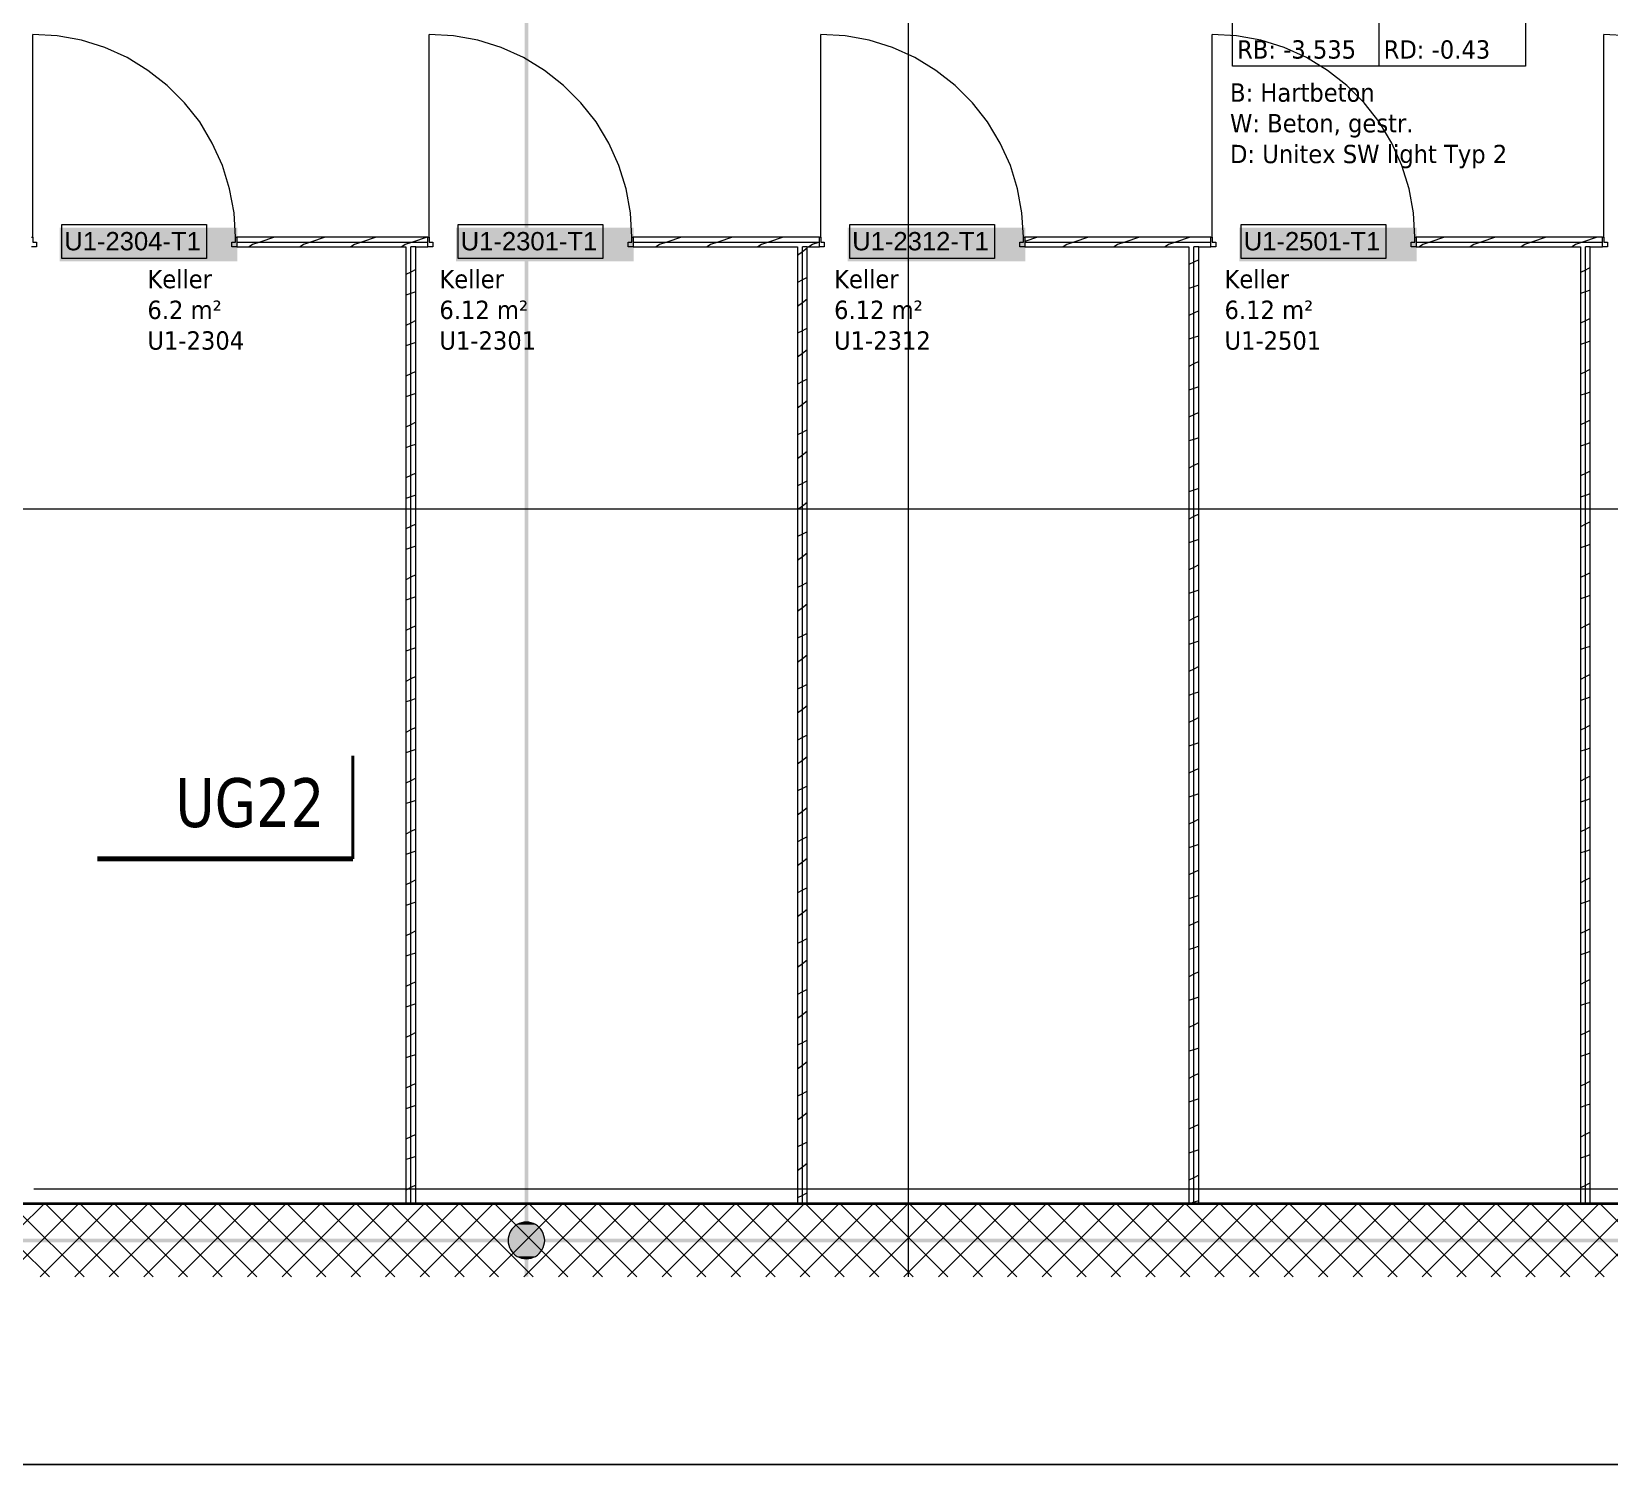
# Model space of a CAD drawing. Extents: x -1132 to 613, y -233 to 616.
# Drawn here: x -392.8 to -263.6, y -174.5 to -57.1 of the extents above; entities that cross this region are included whole.
import ezdxf
from ezdxf.lldxf.tags import DXFTag

# ---------------------------------------------------------------- set-up
doc = ezdxf.new("R2010")
doc.units = 0
doc.layers.get('0').update_dxf_attribs({"lineweight": 13})
for name, color, linetype, lineweight in [('A-AREA-____-IDEN', 7, 'Continuous', 5), ('A-DOOR-____-IDEN', 7, 'Continuous', 5), ('A-DOOR-FRAM-MCUT', 7, 'Continuous', 9), ('A-DOOR-OPNG-OTLN', 7, 'Continuous', 9), ('A-FLOR-____-OVHD', 7, 'Strichpunkt - Fein', 9), ('A-WALL-____-MCUT', 7, 'Continuous', 35), ('A-WALL-____-PATT', 7, 'Continuous', 35), ('A-WALL-FNSH-MCUT', 7, 'Continuous', 35), ('S-GRID-____-OTLN', 7, 'Continuous', 5)]:
    doc.layers.add(name, color=color, linetype=linetype, lineweight=lineweight)
doc.layers.add('EL01_WAN_Leitung_Potentialausgleich', color=1, linetype='fein_strichliert', lineweight=13, true_color=0xff0000)
doc.layers.add('G-____-____-SYMB', color=7, linetype='Strichpunkt - Weit', lineweight=5, true_color=0x008080)
doc.styles.get("Standard").update_dxf_attribs({"font": 'arial.ttf'})
tags = doc.linetypes.add('_Rasterlinie_', pattern=[0.375, 0.2, -0.05, 0.075, -0.05]).pattern_tags.tags
tags[10:11] = [DXFTag(74, 4), DXFTag(75, 0), DXFTag(340, '0'), DXFTag(46, 1.0), DXFTag(50, 0.0), DXFTag(44, 0.0), DXFTag(45, 0.0)]
tags[8:9] = [DXFTag(74, 4), DXFTag(75, 0), DXFTag(340, '0'), DXFTag(46, 1.0), DXFTag(50, 0.0), DXFTag(44, 0.0), DXFTag(45, 0.0)]
tags[6:7] = [DXFTag(74, 4), DXFTag(75, 0), DXFTag(340, '0'), DXFTag(46, 1.0), DXFTag(50, 0.0), DXFTag(44, 0.0), DXFTag(45, 0.0)]
tags[4:5] = [DXFTag(74, 4), DXFTag(75, 0), DXFTag(340, '0'), DXFTag(46, 1.0), DXFTag(50, 0.0), DXFTag(44, 0.0), DXFTag(45, 0.0)]
tags = doc.linetypes.add('_Schnittlinie_', pattern=[0.3, 0.15, -0.05, 0.05, -0.05]).pattern_tags.tags
tags[10:11] = [DXFTag(74, 4), DXFTag(75, 0), DXFTag(340, '0'), DXFTag(46, 1.0), DXFTag(50, 0.0), DXFTag(44, 0.0), DXFTag(45, 0.0)]
tags[8:9] = [DXFTag(74, 4), DXFTag(75, 0), DXFTag(340, '0'), DXFTag(46, 1.0), DXFTag(50, 0.0), DXFTag(44, 0.0), DXFTag(45, 0.0)]
tags[6:7] = [DXFTag(74, 4), DXFTag(75, 0), DXFTag(340, '0'), DXFTag(46, 1.0), DXFTag(50, 0.0), DXFTag(44, 0.0), DXFTag(45, 0.0)]
tags[4:5] = [DXFTag(74, 4), DXFTag(75, 0), DXFTag(340, '0'), DXFTag(46, 1.0), DXFTag(50, 0.0), DXFTag(44, 0.0), DXFTag(45, 0.0)]
tags = doc.linetypes.add('fein_strichliert', pattern=[4, 1, -2, 1]).pattern_tags.tags
tags[8:9] = [DXFTag(74, 4), DXFTag(75, 0), DXFTag(340, '0'), DXFTag(46, 0.0), DXFTag(50, 0.0), DXFTag(44, 0.0), DXFTag(45, 0.0)]
tags[6:7] = [DXFTag(74, 4), DXFTag(75, 0), DXFTag(340, '0'), DXFTag(46, 0.0), DXFTag(50, 0.0), DXFTag(44, 0.0), DXFTag(45, 0.0)]
tags[4:5] = [DXFTag(74, 4), DXFTag(75, 0), DXFTag(340, '0'), DXFTag(46, 0.0), DXFTag(50, 0.0), DXFTag(44, 0.0), DXFTag(45, 0.0)]
tags = doc.linetypes.add('Strichpunkt - Fein', pattern=[0.2, 0.1, -0.05, 0, -0.05]).pattern_tags.tags
tags[10:11] = [DXFTag(74, 4), DXFTag(75, 0), DXFTag(340, '0'), DXFTag(46, 1.0), DXFTag(50, 0.0), DXFTag(44, 0.0), DXFTag(45, 0.0)]
tags[8:9] = [DXFTag(74, 4), DXFTag(75, 0), DXFTag(340, '0'), DXFTag(46, 1.0), DXFTag(50, 0.0), DXFTag(44, 0.0), DXFTag(45, 0.0)]
tags[6:7] = [DXFTag(74, 4), DXFTag(75, 0), DXFTag(340, '0'), DXFTag(46, 1.0), DXFTag(50, 0.0), DXFTag(44, 0.0), DXFTag(45, 0.0)]
tags[4:5] = [DXFTag(74, 4), DXFTag(75, 0), DXFTag(340, '0'), DXFTag(46, 1.0), DXFTag(50, 0.0), DXFTag(44, 0.0), DXFTag(45, 0.0)]
tags = doc.linetypes.add('Strichpunkt - Weit', pattern=[0.5, 0.2, -0.15, 0, -0.15]).pattern_tags.tags
tags[10:11] = [DXFTag(74, 4), DXFTag(75, 0), DXFTag(340, '0'), DXFTag(46, 1.0), DXFTag(50, 0.0), DXFTag(44, 0.0), DXFTag(45, 0.0)]
tags[8:9] = [DXFTag(74, 4), DXFTag(75, 0), DXFTag(340, '0'), DXFTag(46, 1.0), DXFTag(50, 0.0), DXFTag(44, 0.0), DXFTag(45, 0.0)]
tags[6:7] = [DXFTag(74, 4), DXFTag(75, 0), DXFTag(340, '0'), DXFTag(46, 1.0), DXFTag(50, 0.0), DXFTag(44, 0.0), DXFTag(45, 0.0)]
tags[4:5] = [DXFTag(74, 4), DXFTag(75, 0), DXFTag(340, '0'), DXFTag(46, 1.0), DXFTag(50, 0.0), DXFTag(44, 0.0), DXFTag(45, 0.0)]

# ---------------------------------------------------------------- blocks, each defined once
blk = doc.blocks.new('Referenz-A0UJ2EK7XE', base_point=(-1124.08, -162.87))
at = {"layer": 'A-AREA-____-IDEN', "color": 0, "linetype": 'Continuous', "ltscale": 0.13}
for p, q in [((-294.51, -59.96), (-294.51, -53.83)), ((-282.51, -53.83), (-282.51, -59.96)), ((-270.51, -53.83), (-270.51, -59.96)), ((-270.51, -59.96), (-294.51, -59.96))]:
    blk.add_line(p, q, dxfattribs=at)
at = {"layer": 'A-DOOR-____-IDEN', "color": 0, "linetype": 'Continuous', "ltscale": 0.13}
for p, q in [((-390.33, -72.94), (-378.49, -72.94)), ((-390.33, -75.72), (-390.33, -72.94)), ((-378.49, -72.94), (-378.49, -75.72)), ((-357.88, -72.94), (-346.04, -72.94)), ((-357.88, -75.72), (-357.88, -72.94)), ((-346.04, -72.94), (-346.04, -75.72)), ((-325.83, -72.94), (-313.99, -72.94)), ((-325.83, -75.72), (-325.83, -72.94)), ((-313.99, -72.94), (-313.99, -75.72)), ((-293.78, -72.94), (-281.94, -72.94)), ((-293.78, -75.72), (-293.78, -72.94)), ((-281.94, -72.94), (-281.94, -75.72)), ((-378.49, -75.72), (-390.33, -75.72)), ((-346.04, -75.72), (-357.88, -75.72)), ((-313.99, -75.72), (-325.83, -75.72)), ((-281.94, -75.72), (-293.78, -75.72))]:
    blk.add_line(p, q, dxfattribs=at)
at = {"layer": 'A-DOOR-____-IDEN', "color": 7, "linetype": 'Continuous', "ltscale": 0.13, "true_color": 0xffffff}
for points in [[(-390.5, -75.94), (-375.96, -75.94), (-390.5, -73.18)], [(-375.96, -75.94), (-390.5, -73.18), (-375.96, -73.18)], [(-358.05, -75.94), (-343.51, -75.94), (-358.05, -73.18)], [(-343.51, -75.94), (-358.05, -73.18), (-343.51, -73.18)], [(-326, -75.94), (-311.46, -75.94), (-326, -73.18)], [(-311.46, -75.94), (-326, -73.18), (-311.46, -73.18)], [(-293.95, -75.94), (-279.41, -75.94), (-293.95, -73.18)], [(-279.41, -75.94), (-293.95, -73.18), (-279.41, -73.18)]]:
    blk.add_solid(points, dxfattribs=at)
at = {"layer": 'A-DOOR-FRAM-MCUT', "color": 0, "linetype": 'Continuous', "ltscale": 0.13}
for p, q in [((-392.81, -73.97), (-392.71, -73.97)), ((-392.41, -74.77), (-392.81, -74.77)), ((-392.71, -73.97), (-392.71, -74.37)), ((-392.71, -74.37), (-392.41, -74.37)), ((-392.41, -74.37), (-392.41, -74.77)), ((-376.41, -74.37), (-376.11, -74.37)), ((-376.41, -74.77), (-376.41, -74.37)), ((-376.01, -74.77), (-376.41, -74.77)), ((-376.11, -74.37), (-376.11, -73.97)), ((-376.11, -73.97), (-376.01, -73.97)), ((-360.36, -73.97), (-360.26, -73.97)), ((-359.96, -74.77), (-360.36, -74.77)), ((-360.26, -73.97), (-360.26, -74.37)), ((-360.26, -74.37), (-359.96, -74.37)), ((-359.96, -74.37), (-359.96, -74.77)), ((-343.96, -74.37), (-343.66, -74.37)), ((-343.96, -74.77), (-343.96, -74.37)), ((-343.56, -74.77), (-343.96, -74.77)), ((-343.66, -74.37), (-343.66, -73.97)), ((-343.66, -73.97), (-343.56, -73.97)), ((-328.31, -73.97), (-328.21, -73.97)), ((-327.91, -74.77), (-328.31, -74.77)), ((-328.21, -73.97), (-328.21, -74.37)), ((-328.21, -74.37), (-327.91, -74.37)), ((-327.91, -74.37), (-327.91, -74.77)), ((-311.91, -74.37), (-311.61, -74.37)), ((-311.91, -74.77), (-311.91, -74.37)), ((-311.51, -74.77), (-311.91, -74.77)), ((-311.61, -74.37), (-311.61, -73.97)), ((-311.61, -73.97), (-311.51, -73.97)), ((-296.26, -73.97), (-296.16, -73.97)), ((-295.86, -74.77), (-296.26, -74.77)), ((-296.16, -73.97), (-296.16, -74.37)), ((-296.16, -74.37), (-295.86, -74.37)), ((-295.86, -74.37), (-295.86, -74.77)), ((-279.86, -74.37), (-279.56, -74.37)), ((-279.86, -74.77), (-279.86, -74.37)), ((-279.46, -74.77), (-279.86, -74.77)), ((-279.56, -74.37), (-279.56, -73.97)), ((-279.56, -73.97), (-279.46, -73.97)), ((-264.21, -73.97), (-264.11, -73.97)), ((-263.81, -74.77), (-264.21, -74.77)), ((-264.11, -73.97), (-264.11, -74.37)), ((-264.11, -74.37), (-263.81, -74.37)), ((-263.81, -74.37), (-263.81, -74.77))]:
    blk.add_line(p, q, dxfattribs=at)
at = {"layer": 'A-DOOR-OPNG-OTLN', "color": 0, "linetype": 'Continuous', "ltscale": 0.13}
for p, q in [((-392.71, -73.97), (-392.71, -57.37)), ((-390.71, -57.49), (-392.71, -57.37)), ((-388.73, -57.85), (-390.71, -57.49)), ((-386.82, -58.45), (-388.73, -57.85)), ((-360.26, -73.97), (-360.26, -57.37)), ((-358.26, -57.49), (-360.26, -57.37)), ((-356.28, -57.85), (-358.26, -57.49)), ((-354.37, -58.45), (-356.28, -57.85)), ((-328.21, -73.97), (-328.21, -57.37)), ((-326.21, -57.49), (-328.21, -57.37)), ((-324.23, -57.85), (-326.21, -57.49)), ((-322.32, -58.45), (-324.23, -57.85)), ((-296.16, -73.97), (-296.16, -57.37)), ((-294.16, -57.49), (-296.16, -57.37)), ((-292.18, -57.85), (-294.16, -57.49)), ((-290.27, -58.45), (-292.18, -57.85)), ((-264.11, -73.97), (-264.11, -57.37)), ((-262.11, -57.49), (-264.11, -57.37)), ((-384.99, -59.27), (-386.82, -58.45)), ((-383.28, -60.31), (-384.99, -59.27)), ((-352.54, -59.27), (-354.37, -58.45)), ((-350.83, -60.31), (-352.54, -59.27)), ((-320.49, -59.27), (-322.32, -58.45)), ((-318.78, -60.31), (-320.49, -59.27)), ((-288.44, -59.27), (-290.27, -58.45)), ((-286.73, -60.31), (-288.44, -59.27)), ((-381.7, -61.55), (-383.28, -60.31)), ((-349.25, -61.55), (-350.83, -60.31)), ((-317.2, -61.55), (-318.78, -60.31)), ((-285.15, -61.55), (-286.73, -60.31)), ((-380.28, -62.96), (-381.7, -61.55)), ((-347.83, -62.96), (-349.25, -61.55)), ((-315.78, -62.96), (-317.2, -61.55)), ((-283.73, -62.96), (-285.15, -61.55)), ((-379.04, -64.54), (-380.28, -62.96)), ((-346.59, -64.54), (-347.83, -62.96)), ((-314.54, -64.54), (-315.78, -62.96)), ((-282.49, -64.54), (-283.73, -62.96)), ((-378.01, -66.26), (-379.04, -64.54)), ((-345.56, -66.26), (-346.59, -64.54)), ((-313.51, -66.26), (-314.54, -64.54)), ((-281.46, -66.26), (-282.49, -64.54)), ((-377.18, -68.09), (-378.01, -66.26)), ((-344.73, -68.09), (-345.56, -66.26)), ((-312.68, -68.09), (-313.51, -66.26)), ((-280.63, -68.09), (-281.46, -66.26)), ((-376.59, -70), (-377.18, -68.09)), ((-344.14, -70), (-344.73, -68.09)), ((-312.09, -70), (-312.68, -68.09)), ((-280.04, -70), (-280.63, -68.09)), ((-376.23, -71.97), (-376.59, -70)), ((-343.78, -71.97), (-344.14, -70)), ((-311.73, -71.97), (-312.09, -70)), ((-279.68, -71.97), (-280.04, -70)), ((-376.11, -73.97), (-376.23, -71.97)), ((-343.66, -73.97), (-343.78, -71.97)), ((-311.61, -73.97), (-311.73, -71.97)), ((-279.56, -73.97), (-279.68, -71.97))]:
    blk.add_line(p, q, dxfattribs=at)
at = {"layer": 'A-FLOR-____-OVHD', "color": 0, "linetype": 'Strichpunkt - Fein', "ltscale": 0.13}
for p, q in [((-175.31, -151.92), (-392.61, -151.92)), ((-239.31, -153.12), (-1003.21, -153.12))]:
    blk.add_line(p, q, dxfattribs=at)
at = {"layer": 'A-WALL-____-MCUT', "color": 0, "linetype": 'Continuous', "lineweight": 9, "ltscale": 0.13}
for p, q in [((-376.01, -74.37), (-360.36, -74.37)), ((-361.76, -153.12), (-361.76, -74.77)), ((-361.36, -74.77), (-361.76, -74.77)), ((-343.56, -74.37), (-328.31, -74.37)), ((-329.71, -153.12), (-329.71, -74.77)), ((-329.31, -74.77), (-329.71, -74.77)), ((-311.51, -74.37), (-296.26, -74.37)), ((-297.66, -153.12), (-297.66, -74.77)), ((-297.26, -74.77), (-297.66, -74.77)), ((-279.46, -74.37), (-264.21, -74.37)), ((-265.61, -153.12), (-265.61, -74.77)), ((-265.21, -74.77), (-265.61, -74.77))]:
    blk.add_line(p, q, dxfattribs=at)
at = {"layer": 'A-WALL-____-MCUT', "color": 0, "linetype": 'Continuous', "ltscale": 0.35}
for p, q in [((-297.66, -153.12), (-393.81, -153.12)), ((-137.41, -153.12), (-297.66, -153.12))]:
    blk.add_line(p, q, dxfattribs=at)
at = {"layer": 'A-WALL-____-PATT', "color": 0, "linetype": 'Continuous', "lineweight": 9, "ltscale": 0.13}
for p, q in [((-374.71, -74.57), (-374.99, -74.77)), ((-374.12, -74.37), (-374.71, -74.57)), ((-372.92, -73.97), (-374.12, -74.37)), ((-370.55, -74.57), (-370.82, -74.77)), ((-369.96, -74.37), (-370.55, -74.57)), ((-368.76, -73.97), (-369.96, -74.37)), ((-366.38, -74.57), (-366.66, -74.77)), ((-365.8, -74.37), (-366.38, -74.57)), ((-364.6, -73.97), (-365.8, -74.37)), ((-362.22, -74.56), (-362.49, -74.77)), ((-361.63, -74.37), (-362.22, -74.57)), ((-360.43, -73.97), (-361.63, -74.37)), ((-341.39, -74.56), (-341.67, -74.77)), ((-340.81, -74.37), (-341.39, -74.57)), ((-339.61, -73.97), (-340.81, -74.37)), ((-337.22, -74.56), (-337.5, -74.77)), ((-336.64, -74.37), (-337.23, -74.57)), ((-335.44, -73.97), (-336.64, -74.37)), ((-333.06, -74.56), (-333.34, -74.77)), ((-332.48, -74.37), (-333.06, -74.57)), ((-331.28, -73.97), (-332.48, -74.37)), ((-329.31, -74.87), (-329.71, -75.17)), ((-328.89, -74.56), (-329.17, -74.77)), ((-328.31, -74.37), (-328.9, -74.57)), ((-328.31, -74.37), (-328.31, -74.37)), ((-310.45, -73.97), (-311.51, -74.32)), ((-308.07, -74.56), (-308.35, -74.77)), ((-307.49, -74.37), (-308.07, -74.57)), ((-306.29, -73.97), (-307.49, -74.37)), ((-303.9, -74.56), (-304.18, -74.77)), ((-303.32, -74.37), (-303.91, -74.57)), ((-302.12, -73.97), (-303.32, -74.37)), ((-299.74, -74.56), (-300.02, -74.77)), ((-299.16, -74.37), (-299.74, -74.57)), ((-297.96, -73.97), (-299.16, -74.37)), ((-278.91, -74.56), (-279.19, -74.77)), ((-278.34, -74.37), (-278.92, -74.57)), ((-277.14, -73.97), (-278.34, -74.37)), ((-274.74, -74.56), (-275.03, -74.77)), ((-274.17, -74.37), (-274.75, -74.57)), ((-272.97, -73.97), (-274.17, -74.37)), ((-270.58, -74.56), (-270.86, -74.77)), ((-270.01, -74.37), (-270.59, -74.57)), ((-268.81, -73.97), (-270.01, -74.37)), ((-266.41, -74.56), (-266.7, -74.77)), ((-265.84, -74.37), (-266.42, -74.56)), ((-264.64, -73.97), (-265.84, -74.37)), ((-329.71, -75.17), (-330.11, -75.47)), ((-297.66, -76.02), (-298.06, -76.22)), ((-297.26, -75.82), (-297.66, -76.02)), ((-361.76, -76.83), (-362.16, -77.03)), ((-361.36, -76.63), (-361.76, -76.83)), ((-329.71, -77.47), (-330.11, -77.67)), ((-329.31, -77.27), (-329.71, -77.47)), ((-265.61, -76.66), (-266.01, -76.86)), ((-265.21, -76.46), (-265.61, -76.66)), ((-361.76, -78.58), (-362.16, -78.71)), ((-361.36, -78.44), (-361.76, -78.58)), ((-297.66, -78.04), (-298.06, -78.17)), ((-297.26, -77.9), (-297.66, -78.04)), ((-265.61, -78.46), (-266.01, -78.59)), ((-265.21, -78.32), (-265.61, -78.46)), ((-329.71, -79.34), (-330.11, -79.64)), ((-329.31, -79.04), (-329.71, -79.34)), ((-297.26, -79.99), (-297.66, -80.19)), ((-361.76, -81), (-362.16, -81.2)), ((-361.36, -80.8), (-361.76, -81)), ((-297.66, -80.19), (-298.06, -80.39)), ((-265.61, -80.82), (-266.01, -81.02)), ((-265.21, -80.62), (-265.61, -80.82)), ((-361.36, -82.61), (-361.76, -82.74)), ((-329.71, -81.63), (-330.11, -81.83)), ((-329.31, -81.43), (-329.71, -81.63)), ((-297.66, -82.2), (-298.06, -82.33)), ((-297.26, -82.07), (-297.66, -82.2)), ((-265.61, -82.62), (-266.01, -82.76)), ((-265.21, -82.49), (-265.61, -82.62)), ((-361.76, -82.74), (-362.16, -82.88)), ((-329.71, -83.5), (-330.11, -83.8)), ((-329.31, -83.2), (-329.71, -83.5)), ((-361.76, -85.16), (-362.16, -85.36)), ((-361.36, -84.96), (-361.76, -85.16)), ((-297.66, -84.35), (-298.06, -84.55)), ((-297.26, -84.15), (-297.66, -84.35)), ((-265.61, -84.99), (-266.01, -85.19)), ((-265.21, -84.79), (-265.61, -84.99)), ((-329.71, -85.8), (-330.11, -86)), ((-329.31, -85.6), (-329.71, -85.8)), ((-297.66, -86.36), (-298.06, -86.5)), ((-297.26, -86.23), (-297.66, -86.36)), ((-361.76, -86.91), (-362.16, -87.04)), ((-361.36, -86.77), (-361.76, -86.91)), ((-329.71, -87.67), (-330.11, -87.97)), ((-329.31, -87.37), (-329.71, -87.67)), ((-265.61, -86.79), (-266.01, -86.92)), ((-265.21, -86.65), (-265.61, -86.79)), ((-297.66, -88.52), (-298.06, -88.72)), ((-297.26, -88.32), (-297.66, -88.52)), ((-265.21, -88.95), (-265.61, -89.15)), ((-361.76, -89.33), (-362.16, -89.53)), ((-361.36, -89.13), (-361.76, -89.33)), ((-329.71, -89.96), (-330.11, -90.16)), ((-329.31, -89.76), (-329.71, -89.96)), ((-297.26, -90.4), (-297.66, -90.53)), ((-265.61, -89.15), (-266.01, -89.35)), ((-361.76, -91.07), (-362.16, -91.21)), ((-361.36, -90.94), (-361.76, -91.07)), ((-329.31, -91.53), (-329.71, -91.83)), ((-297.66, -90.53), (-298.06, -90.66)), ((-265.61, -90.95), (-266.01, -91.09)), ((-265.21, -90.82), (-265.61, -90.95)), ((-329.71, -91.83), (-330.11, -92.13)), ((-297.66, -92.68), (-298.06, -92.88)), ((-297.26, -92.48), (-297.66, -92.68)), ((-361.76, -93.49), (-362.16, -93.69)), ((-361.36, -93.29), (-361.76, -93.49)), ((-329.71, -94.13), (-330.11, -94.33)), ((-329.31, -93.93), (-329.71, -94.13)), ((-265.61, -93.32), (-266.01, -93.52)), ((-265.21, -93.12), (-265.61, -93.32)), ((-361.76, -95.24), (-362.16, -95.37)), ((-361.36, -95.1), (-361.76, -95.24)), ((-297.66, -94.69), (-298.06, -94.83)), ((-297.26, -94.56), (-297.66, -94.69)), ((-265.61, -95.12), (-266.01, -95.25)), ((-265.21, -94.98), (-265.61, -95.12)), ((-329.71, -96), (-330.11, -96.3)), ((-329.31, -95.7), (-329.71, -96)), ((-297.66, -96.85), (-298.06, -97.05)), ((-297.26, -96.65), (-297.66, -96.85)), ((-361.76, -97.66), (-362.16, -97.86)), ((-361.36, -97.46), (-361.76, -97.66)), ((-329.31, -98.09), (-329.71, -98.29)), ((-265.61, -97.48), (-266.01, -97.68)), ((-265.21, -97.28), (-265.61, -97.48)), ((-361.76, -99.4), (-362.16, -99.54)), ((-361.36, -99.27), (-361.76, -99.4)), ((-329.71, -98.29), (-330.11, -98.49)), ((-297.66, -98.86), (-298.06, -98.99)), ((-297.26, -98.73), (-297.66, -98.86)), ((-265.61, -99.28), (-266.01, -99.41)), ((-265.21, -99.15), (-265.61, -99.28)), ((-329.71, -100.16), (-330.11, -100.46)), ((-329.31, -99.86), (-329.71, -100.16)), ((-361.76, -101.82), (-362.16, -102.02)), ((-361.36, -101.62), (-361.76, -101.82)), ((-297.66, -101.01), (-298.06, -101.21)), ((-297.26, -100.81), (-297.66, -101.01)), ((-265.61, -101.65), (-266.01, -101.85)), ((-265.21, -101.45), (-265.61, -101.65)), ((-329.71, -102.46), (-330.11, -102.66)), ((-329.31, -102.26), (-329.71, -102.46)), ((-297.66, -103.02), (-298.06, -103.16)), ((-297.26, -102.89), (-297.66, -103.02)), ((-265.21, -103.31), (-265.61, -103.45)), ((-361.76, -103.57), (-362.16, -103.7)), ((-361.36, -103.43), (-361.76, -103.57)), ((-329.71, -104.33), (-330.11, -104.63)), ((-329.31, -104.03), (-329.71, -104.33)), ((-265.61, -103.45), (-266.01, -103.58)), ((-361.36, -105.79), (-361.76, -105.99)), ((-297.66, -105.18), (-298.06, -105.38)), ((-297.26, -104.98), (-297.66, -105.18)), ((-265.61, -105.81), (-266.01, -106.01)), ((-265.21, -105.61), (-265.61, -105.81)), ((-361.76, -105.99), (-362.16, -106.19)), ((-329.71, -106.62), (-330.11, -106.82)), ((-329.31, -106.42), (-329.71, -106.62)), ((-297.66, -107.19), (-298.06, -107.32)), ((-297.26, -107.05), (-297.66, -107.19)), ((-361.76, -107.73), (-362.16, -107.86)), ((-361.36, -107.6), (-361.76, -107.73)), ((-329.71, -108.49), (-330.11, -108.79)), ((-329.31, -108.19), (-329.71, -108.49)), ((-265.61, -107.61), (-266.01, -107.74)), ((-265.21, -107.48), (-265.61, -107.61)), ((-297.66, -109.34), (-298.06, -109.54)), ((-297.26, -109.14), (-297.66, -109.34)), ((-265.21, -109.78), (-265.61, -109.98)), ((-361.76, -110.15), (-362.16, -110.35)), ((-361.36, -109.95), (-361.76, -110.15)), ((-329.71, -110.79), (-330.11, -110.99)), ((-329.31, -110.59), (-329.71, -110.79)), ((-265.61, -109.98), (-266.01, -110.18)), ((-361.76, -111.9), (-362.16, -112.03)), ((-361.36, -111.76), (-361.76, -111.9)), ((-329.31, -112.36), (-329.71, -112.66)), ((-297.66, -111.35), (-298.06, -111.49)), ((-297.26, -111.22), (-297.66, -111.35)), ((-265.61, -111.78), (-266.01, -111.91)), ((-265.21, -111.64), (-265.61, -111.78)), ((-329.71, -112.66), (-330.11, -112.96)), ((-297.66, -113.51), (-298.06, -113.71)), ((-297.26, -113.31), (-297.66, -113.51)), ((-361.76, -114.32), (-362.16, -114.52)), ((-361.36, -114.12), (-361.76, -114.32)), ((-329.71, -114.95), (-330.11, -115.15)), ((-329.31, -114.75), (-329.71, -114.95)), ((-265.61, -114.14), (-266.01, -114.34)), ((-265.21, -113.94), (-265.61, -114.14)), ((-361.76, -116.06), (-362.16, -116.19)), ((-361.36, -115.93), (-361.76, -116.06)), ((-297.66, -115.52), (-298.06, -115.65)), ((-297.26, -115.38), (-297.66, -115.52)), ((-265.61, -115.94), (-266.01, -116.07)), ((-265.21, -115.81), (-265.61, -115.94)), ((-329.71, -116.82), (-330.11, -117.12)), ((-329.31, -116.52), (-329.71, -116.82)), ((-297.26, -117.47), (-297.66, -117.67)), ((-361.76, -118.48), (-362.16, -118.68)), ((-361.36, -118.28), (-361.76, -118.48)), ((-297.66, -117.67), (-298.06, -117.87)), ((-265.61, -118.31), (-266.01, -118.51)), ((-265.21, -118.11), (-265.61, -118.31)), ((-361.36, -120.09), (-361.76, -120.23)), ((-329.71, -119.12), (-330.11, -119.32)), ((-329.31, -118.92), (-329.71, -119.12)), ((-297.66, -119.68), (-298.06, -119.82)), ((-297.26, -119.55), (-297.66, -119.68)), ((-265.61, -120.1), (-266.01, -120.24)), ((-265.21, -119.97), (-265.61, -120.1)), ((-361.76, -120.23), (-362.16, -120.36)), ((-329.71, -120.99), (-330.11, -121.29)), ((-329.31, -120.69), (-329.71, -120.99)), ((-361.76, -122.65), (-362.16, -122.85)), ((-361.36, -122.45), (-361.76, -122.65)), ((-297.66, -121.84), (-298.06, -122.04)), ((-297.26, -121.64), (-297.66, -121.84)), ((-265.61, -122.47), (-266.01, -122.67)), ((-265.21, -122.27), (-265.61, -122.47)), ((-329.71, -123.28), (-330.11, -123.48)), ((-329.31, -123.08), (-329.71, -123.28)), ((-297.66, -123.85), (-298.06, -123.98)), ((-297.26, -123.71), (-297.66, -123.85)), ((-361.76, -124.39), (-362.16, -124.52)), ((-361.36, -124.26), (-361.76, -124.39)), ((-329.71, -125.15), (-330.11, -125.45)), ((-329.31, -124.85), (-329.71, -125.15)), ((-265.61, -124.27), (-266.01, -124.4)), ((-265.21, -124.14), (-265.61, -124.27)), ((-297.66, -126), (-298.06, -126.2)), ((-297.26, -125.8), (-297.66, -126)), ((-265.21, -126.43), (-265.61, -126.63)), ((-361.76, -126.81), (-362.16, -127.01)), ((-361.36, -126.61), (-361.76, -126.81)), ((-329.71, -127.45), (-330.11, -127.65)), ((-329.31, -127.25), (-329.71, -127.45)), ((-265.61, -126.63), (-266.01, -126.83)), ((-361.76, -128.55), (-362.16, -128.69)), ((-361.36, -128.42), (-361.76, -128.55)), ((-329.31, -129.02), (-329.71, -129.32)), ((-297.66, -128.01), (-298.06, -128.15)), ((-297.26, -127.88), (-297.66, -128.01)), ((-265.61, -128.43), (-266.01, -128.57)), ((-265.21, -128.3), (-265.61, -128.43)), ((-329.71, -129.32), (-330.11, -129.62)), ((-297.66, -130.17), (-298.06, -130.37)), ((-297.26, -129.97), (-297.66, -130.17)), ((-361.76, -130.98), (-362.16, -131.18)), ((-361.36, -130.78), (-361.76, -130.98)), ((-329.71, -131.61), (-330.11, -131.81)), ((-329.31, -131.41), (-329.71, -131.61)), ((-265.61, -130.8), (-266.01, -131)), ((-265.21, -130.6), (-265.61, -130.8)), ((-361.76, -132.72), (-362.16, -132.85)), ((-361.36, -132.59), (-361.76, -132.72)), ((-297.66, -132.18), (-298.06, -132.31)), ((-297.26, -132.04), (-297.66, -132.18)), ((-265.61, -132.6), (-266.01, -132.73)), ((-265.21, -132.47), (-265.61, -132.6)), ((-329.71, -133.48), (-330.11, -133.78)), ((-329.31, -133.18), (-329.71, -133.48)), ((-297.66, -134.33), (-298.06, -134.53)), ((-297.26, -134.13), (-297.66, -134.33)), ((-361.76, -135.14), (-362.16, -135.34)), ((-361.36, -134.94), (-361.76, -135.14)), ((-329.31, -135.58), (-329.71, -135.78)), ((-265.61, -134.96), (-266.01, -135.16)), ((-265.21, -134.76), (-265.61, -134.96)), ((-361.76, -136.88), (-362.16, -137.02)), ((-361.36, -136.75), (-361.76, -136.88)), ((-329.71, -135.78), (-330.11, -135.98)), ((-297.66, -136.34), (-298.06, -136.47)), ((-297.26, -136.21), (-297.66, -136.34)), ((-265.61, -136.76), (-266.01, -136.9)), ((-265.21, -136.63), (-265.61, -136.76)), ((-329.71, -137.65), (-330.11, -137.95)), ((-329.31, -137.35), (-329.71, -137.65)), ((-361.76, -139.31), (-362.16, -139.51)), ((-361.36, -139.11), (-361.76, -139.31)), ((-297.66, -138.49), (-298.06, -138.69)), ((-297.26, -138.29), (-297.66, -138.49)), ((-265.61, -139.13), (-266.01, -139.33)), ((-265.21, -138.93), (-265.61, -139.13)), ((-329.71, -139.94), (-330.11, -140.14)), ((-329.31, -139.74), (-329.71, -139.94)), ((-297.66, -140.51), (-298.06, -140.64)), ((-297.26, -140.37), (-297.66, -140.51)), ((-361.76, -141.05), (-362.16, -141.18)), ((-361.36, -140.92), (-361.76, -141.05)), ((-329.71, -141.81), (-330.11, -142.11)), ((-329.31, -141.51), (-329.71, -141.81)), ((-265.61, -140.93), (-266.01, -141.06)), ((-265.21, -140.8), (-265.61, -140.93)), ((-361.36, -143.27), (-361.76, -143.47)), ((-297.66, -142.66), (-298.06, -142.86)), ((-297.26, -142.46), (-297.66, -142.66)), ((-265.61, -143.29), (-266.01, -143.49)), ((-265.21, -143.09), (-265.61, -143.29)), ((-361.76, -143.47), (-362.16, -143.67)), ((-329.71, -144.11), (-330.11, -144.31)), ((-329.31, -143.91), (-329.71, -144.11)), ((-297.26, -144.54), (-297.66, -144.67)), ((-361.76, -145.21), (-362.16, -145.35)), ((-361.36, -145.08), (-361.76, -145.21)), ((-329.31, -145.68), (-329.71, -145.98)), ((-297.66, -144.67), (-298.06, -144.8)), ((-265.61, -145.09), (-266.01, -145.23)), ((-265.21, -144.96), (-265.61, -145.09)), ((-329.71, -145.98), (-330.11, -146.28)), ((-297.66, -146.82), (-298.06, -147.02)), ((-297.26, -146.62), (-297.66, -146.82)), ((-361.76, -147.64), (-362.16, -147.84)), ((-361.36, -147.44), (-361.76, -147.64)), ((-329.71, -148.27), (-330.11, -148.47)), ((-329.31, -148.07), (-329.71, -148.27)), ((-265.61, -147.46), (-266.01, -147.66)), ((-265.21, -147.26), (-265.61, -147.46)), ((-361.76, -149.38), (-362.16, -149.51)), ((-361.36, -149.25), (-361.76, -149.38)), ((-297.66, -148.84), (-298.06, -148.97)), ((-297.26, -148.7), (-297.66, -148.84)), ((-265.61, -149.26), (-266.01, -149.39)), ((-265.21, -149.12), (-265.61, -149.26)), ((-329.71, -150.14), (-330.11, -150.44)), ((-329.31, -149.84), (-329.71, -150.14)), ((-297.66, -150.99), (-298.06, -151.19)), ((-297.26, -150.79), (-297.66, -150.99)), ((-361.76, -151.8), (-362.16, -152)), ((-361.36, -151.6), (-361.76, -151.8)), ((-329.31, -152.24), (-329.71, -152.44)), ((-265.61, -151.62), (-266.01, -151.82)), ((-265.21, -151.42), (-265.61, -151.62)), ((-393.81, -155.15), (-391.78, -153.12)), ((-393.81, -157.98), (-388.95, -153.12)), ((-392.1, -159.1), (-386.12, -153.12)), ((-385.68, -159.1), (-391.66, -153.12)), ((-389.27, -159.1), (-383.29, -153.12)), ((-382.85, -159.1), (-388.84, -153.12)), ((-386.45, -159.1), (-380.46, -153.12)), ((-380.03, -159.1), (-386.01, -153.12)), ((-383.62, -159.1), (-377.64, -153.12)), ((-377.2, -159.1), (-383.18, -153.12)), ((-380.79, -159.1), (-374.81, -153.12)), ((-374.37, -159.1), (-380.35, -153.12)), ((-377.96, -159.1), (-371.98, -153.12)), ((-371.54, -159.1), (-377.52, -153.12)), ((-375.13, -159.1), (-369.15, -153.12)), ((-368.71, -159.1), (-374.69, -153.12)), ((-372.3, -159.1), (-366.32, -153.12)), ((-365.88, -159.1), (-371.87, -153.12)), ((-369.47, -159.1), (-363.49, -153.12)), ((-363.06, -159.1), (-369.04, -153.12)), ((-366.65, -159.1), (-360.66, -153.12)), ((-360.23, -159.1), (-366.21, -153.12)), ((-363.82, -159.1), (-357.84, -153.12)), ((-357.4, -159.1), (-363.38, -153.12)), ((-360.99, -159.1), (-355.01, -153.12)), ((-354.57, -159.1), (-360.55, -153.12)), ((-358.16, -159.1), (-352.18, -153.12)), ((-351.74, -159.1), (-357.72, -153.12)), ((-355.33, -159.1), (-349.35, -153.12)), ((-348.91, -159.1), (-354.89, -153.12)), ((-352.5, -159.1), (-346.52, -153.12)), ((-346.08, -159.1), (-352.07, -153.12)), ((-349.68, -159.1), (-343.69, -153.12)), ((-343.26, -159.1), (-349.24, -153.12)), ((-346.85, -159.1), (-340.87, -153.12)), ((-340.43, -159.1), (-346.41, -153.12)), ((-344.02, -159.1), (-338.04, -153.12)), ((-337.6, -159.1), (-343.58, -153.12)), ((-341.19, -159.1), (-335.21, -153.12)), ((-334.77, -159.1), (-340.75, -153.12)), ((-338.36, -159.1), (-332.38, -153.12)), ((-331.94, -159.1), (-337.92, -153.12)), ((-335.53, -159.1), (-329.55, -153.12)), ((-329.11, -159.1), (-335.1, -153.12)), ((-332.71, -159.1), (-326.72, -153.12)), ((-326.29, -159.1), (-332.27, -153.12)), ((-329.71, -152.44), (-330.11, -152.64)), ((-329.88, -159.1), (-323.9, -153.12)), ((-323.46, -159.1), (-329.44, -153.12)), ((-327.05, -159.1), (-321.07, -153.12)), ((-320.63, -159.1), (-326.61, -153.12)), ((-324.22, -159.1), (-318.24, -153.12)), ((-317.8, -159.1), (-323.78, -153.12)), ((-321.39, -159.1), (-315.41, -153.12)), ((-314.97, -159.1), (-320.95, -153.12)), ((-318.56, -159.1), (-312.58, -153.12)), ((-312.14, -159.1), (-318.13, -153.12)), ((-315.73, -159.1), (-309.75, -153.12)), ((-309.32, -159.1), (-315.3, -153.12)), ((-312.91, -159.1), (-306.92, -153.12)), ((-306.49, -159.1), (-312.47, -153.12)), ((-310.08, -159.1), (-304.1, -153.12)), ((-303.66, -159.1), (-309.64, -153.12)), ((-307.25, -159.1), (-301.27, -153.12)), ((-300.83, -159.1), (-306.81, -153.12)), ((-304.42, -159.1), (-298.44, -153.12)), ((-298, -159.1), (-303.98, -153.12)), ((-301.59, -159.1), (-295.61, -153.12)), ((-295.17, -159.1), (-301.15, -153.12)), ((-298.76, -159.1), (-292.78, -153.12)), ((-292.34, -159.1), (-298.33, -153.12)), ((-297.66, -153), (-298.02, -153.12)), ((-297.26, -152.87), (-297.66, -153)), ((-295.94, -159.1), (-289.95, -153.12)), ((-289.52, -159.1), (-295.5, -153.12)), ((-293.11, -159.1), (-287.13, -153.12)), ((-286.69, -159.1), (-292.67, -153.12)), ((-290.28, -159.1), (-284.3, -153.12)), ((-283.86, -159.1), (-289.84, -153.12)), ((-287.45, -159.1), (-281.47, -153.12)), ((-281.03, -159.1), (-287.01, -153.12)), ((-284.62, -159.1), (-278.64, -153.12)), ((-278.2, -159.1), (-284.18, -153.12)), ((-281.79, -159.1), (-275.81, -153.12)), ((-275.37, -159.1), (-281.36, -153.12)), ((-278.97, -159.1), (-272.98, -153.12)), ((-272.55, -159.1), (-278.53, -153.12)), ((-276.14, -159.1), (-270.16, -153.12)), ((-269.72, -159.1), (-275.7, -153.12)), ((-273.31, -159.1), (-267.33, -153.12)), ((-266.89, -159.1), (-272.87, -153.12)), ((-270.48, -159.1), (-264.5, -153.12)), ((-264.06, -159.1), (-270.04, -153.12)), ((-267.65, -159.1), (-261.67, -153.12)), ((-261.23, -159.1), (-267.21, -153.12)), ((-264.82, -159.1), (-258.84, -153.12)), ((-258.4, -159.1), (-264.39, -153.12)), ((-388.51, -159.1), (-393.81, -153.81)), ((-391.34, -159.1), (-393.81, -156.64))]:
    blk.add_line(p, q, dxfattribs=at)
at = {"layer": 'A-WALL-FNSH-MCUT', "color": 0, "linetype": 'Continuous', "lineweight": 9, "ltscale": 0.13}
for p, q in [((-360.36, -73.97), (-376.01, -73.97)), ((-376.01, -73.97), (-376.01, -74.77)), ((-376.01, -74.77), (-362.16, -74.77)), ((-362.16, -74.77), (-362.16, -153.12)), ((-361.36, -153.12), (-361.36, -74.77)), ((-361.36, -74.77), (-360.36, -74.77)), ((-360.36, -74.77), (-360.36, -73.97)), ((-328.31, -73.97), (-343.56, -73.97)), ((-343.56, -73.97), (-343.56, -74.77)), ((-343.56, -74.77), (-330.11, -74.77)), ((-330.11, -74.77), (-330.11, -153.12)), ((-329.31, -153.12), (-329.31, -74.77)), ((-329.31, -74.77), (-328.31, -74.77)), ((-328.31, -74.77), (-328.31, -73.97)), ((-296.26, -73.97), (-311.51, -73.97)), ((-311.51, -73.97), (-311.51, -74.77)), ((-311.51, -74.77), (-298.06, -74.77)), ((-298.06, -74.77), (-298.06, -153.12)), ((-297.26, -153.12), (-297.26, -74.77)), ((-297.26, -74.77), (-296.26, -74.77)), ((-296.26, -74.77), (-296.26, -73.97)), ((-264.21, -73.97), (-279.46, -73.97)), ((-279.46, -73.97), (-279.46, -74.77)), ((-279.46, -74.77), (-266.01, -74.77)), ((-266.01, -74.77), (-266.01, -153.12)), ((-265.21, -153.12), (-265.21, -74.77)), ((-265.21, -74.77), (-264.21, -74.77)), ((-264.21, -74.77), (-264.21, -73.97))]:
    blk.add_line(p, q, dxfattribs=at)
at = {"layer": 'G-____-____-SYMB', "color": 0, "linetype": 'Continuous', "lineweight": 40, "ltscale": 0.4}
blk.add_line((-366.51, -116.45), (-366.51, -124.88), dxfattribs=at)
at = {"layer": 'G-____-____-SYMB', "color": 0, "linetype": '_Schnittlinie_', "lineweight": 70, "ltscale": 0.7}
blk.add_line((-387.4, -124.88), (-366.51, -124.88), dxfattribs=at)
at = {"layer": 'S-GRID-____-OTLN', "color": 0, "linetype": '_Rasterlinie_', "ltscale": 0.13}
for p, q in [((-321.01, -159.1), (-321.01, 585.98)), ((-1115.8, -96.22), (95.18, -96.22))]:
    blk.add_line(p, q, dxfattribs=at)
at = {"layer": 'A-AREA-____-IDEN', "color": 0, "linetype": 'Continuous', "ltscale": 0.13, "char_height": 1.5, "attachment_point": 1}
for s, insert in [('{\\W0.9;\\fVerdana;RB: -3.535}', (-294.12, -57.85)), ('{\\W0.9;\\fVerdana;RD: -0.43}', (-282.12, -57.85)), ('{\\W0.9;\\fVerdana;B: Hartbeton}', (-294.7, -61.38)), ('{\\W0.9;\\fVerdana;W: Beton, gestr.}', (-294.7, -63.89)), ('{\\W0.9;\\fVerdana;D: Unitex SW light Typ 2}', (-294.7, -66.41)), ('{\\W0.9;\\fVerdana;Keller}', (-383.32, -76.65)), ('{\\W0.9;\\fVerdana;Keller}', (-359.42, -76.65)), ('{\\W0.9;\\fVerdana;Keller}', (-327.11, -76.65)), ('{\\W0.9;\\fVerdana;Keller}', (-295.15, -76.65)), ('{\\W0.9;\\fVerdana;6.2 m²}', (-383.32, -79.17)), ('{\\W0.9;\\fVerdana;6.12 m²}', (-359.42, -79.17)), ('{\\W0.9;\\fVerdana;6.12 m²}', (-327.11, -79.17)), ('{\\W0.9;\\fVerdana;6.12 m²}', (-295.15, -79.17)), ('{\\W0.9;\\fVerdana;U1-2304}', (-383.32, -81.68)), ('{\\W0.9;\\fVerdana;U1-2301}', (-359.42, -81.68)), ('{\\W0.9;\\fVerdana;U1-2312}', (-327.11, -81.68)), ('{\\W0.9;\\fVerdana;U1-2501}', (-295.15, -81.68))]:
    blk.add_mtext(s, dxfattribs=dict(at, insert=insert))
at = {"layer": 'A-DOOR-____-IDEN', "color": 0, "linetype": 'Continuous', "ltscale": 0.13, "char_height": 1.5, "attachment_point": 1}
for s, insert in [('{\\fArial;U1-2304-T1}', (-390.13, -73.55)), ('{\\fArial;U1-2301-T1}', (-357.68, -73.55)), ('{\\fArial;U1-2312-T1}', (-325.63, -73.55)), ('{\\fArial;U1-2501-T1}', (-293.58, -73.55))]:
    blk.add_mtext(s, dxfattribs=dict(at, insert=insert))
at = {"layer": 'G-____-____-SYMB', "color": 0, "linetype": 'Continuous', "ltscale": 0.13, "insert": (-381.03, -118.27), "char_height": 4, "attachment_point": 1}
blk.add_mtext('{\\W0.8;\\fVerdana;UG22}', dxfattribs=at)
blk = doc.blocks.new('Anschlusspunkt-A0UJ2EKHXE', base_point=(-353.8, -157.63))
at = {"color": 0, "linetype": 'ByBlock', "lineweight": -2, "ltscale": 0.13}
for p, q in [((-353.22, -154.94), (-353.36, -155.07)), ((-353.05, -154.83), (-353.22, -154.94)), ((-352.88, -154.74), (-353.05, -154.83)), ((-352.69, -154.68), (-352.88, -154.74)), ((-352.5, -154.64), (-352.69, -154.68)), ((-352.3, -154.63), (-352.5, -154.64)), ((-352.11, -154.64), (-352.3, -154.63)), ((-351.92, -154.68), (-352.11, -154.64)), ((-351.73, -154.74), (-351.92, -154.68)), ((-351.55, -154.83), (-351.73, -154.74)), ((-351.39, -154.94), (-351.55, -154.83)), ((-351.24, -155.07), (-351.39, -154.94)), ((-353.79, -155.93), (-353.8, -156.13)), ((-353.8, -156.13), (-353.79, -156.32)), ((-353.75, -155.74), (-353.79, -155.93)), ((-353.69, -155.55), (-353.75, -155.74)), ((-353.6, -155.38), (-353.69, -155.55)), ((-353.49, -155.21), (-353.6, -155.38)), ((-353.36, -155.07), (-353.49, -155.21)), ((-351.11, -155.21), (-351.24, -155.07)), ((-351.01, -155.38), (-351.11, -155.21)), ((-350.92, -155.55), (-351.01, -155.38)), ((-350.86, -155.74), (-350.92, -155.55)), ((-350.82, -155.93), (-350.86, -155.74)), ((-350.8, -156.13), (-350.82, -155.93)), ((-350.82, -156.32), (-350.8, -156.13)), ((-353.79, -156.32), (-353.75, -156.52)), ((-353.75, -156.52), (-353.69, -156.7)), ((-353.69, -156.7), (-353.6, -156.88)), ((-353.6, -156.88), (-353.49, -157.04)), ((-353.49, -157.04), (-353.36, -157.19)), ((-353.36, -157.19), (-353.22, -157.32)), ((-353.22, -157.32), (-353.05, -157.43)), ((-353.05, -157.43), (-352.88, -157.51)), ((-352.88, -157.51), (-352.69, -157.58)), ((-352.69, -157.58), (-352.5, -157.61)), ((-352.11, -157.61), (-351.92, -157.58)), ((-351.92, -157.58), (-351.73, -157.51)), ((-351.73, -157.51), (-351.55, -157.43)), ((-351.55, -157.43), (-351.39, -157.32)), ((-351.39, -157.32), (-351.24, -157.19)), ((-351.24, -157.19), (-351.11, -157.04)), ((-351.11, -157.04), (-351.01, -156.88)), ((-351.01, -156.88), (-350.92, -156.7)), ((-350.92, -156.7), (-350.86, -156.52)), ((-350.86, -156.52), (-350.82, -156.32)), ((-352.5, -157.61), (-352.3, -157.63)), ((-352.3, -157.63), (-352.11, -157.61))]:
    blk.add_line(p, q, dxfattribs=at)
for points in [[(-351.25, -155.06), (-353.35, -155.06), (-351.55, -154.84)], [(-353.35, -155.06), (-351.55, -154.84), (-353.07, -154.84)], [(-351.55, -154.84), (-353.07, -154.84), (-351.57, -154.82)], [(-353.07, -154.84), (-351.57, -154.82), (-353.03, -154.82)], [(-351.57, -154.82), (-353.03, -154.82), (-351.91, -154.68)], [(-353.03, -154.82), (-351.91, -154.68), (-352.71, -154.68)], [(-351.91, -154.68), (-352.71, -154.68), (-351.94, -154.67)], [(-352.71, -154.68), (-351.94, -154.67), (-352.64, -154.67)], [(-351.94, -154.67), (-352.64, -154.67), (-352.33, -154.63)], [(-350.8, -156.13), (-353.8, -156.13), (-350.86, -155.74)], [(-353.8, -156.13), (-350.86, -155.74), (-353.75, -155.74)], [(-353.75, -156.51), (-350.8, -156.13), (-353.8, -156.13)], [(-350.86, -155.74), (-353.75, -155.74), (-351, -155.38)], [(-353.75, -155.74), (-351, -155.38), (-353.61, -155.38)], [(-350.86, -155.74), (-353.75, -155.74), (-350.86, -155.74)], [(-353.75, -155.74), (-350.86, -155.74), (-353.75, -155.74)], [(-350.86, -156.51), (-353.75, -156.51), (-350.8, -156.13)], [(-351, -155.38), (-353.61, -155.38), (-351.01, -155.37)], [(-353.61, -155.38), (-351.01, -155.37), (-353.6, -155.37)], [(-351.01, -155.37), (-353.6, -155.37), (-351.24, -155.08)], [(-353.6, -155.37), (-351.24, -155.08), (-353.37, -155.08)], [(-351.24, -155.08), (-353.37, -155.08), (-351.25, -155.06)], [(-353.37, -155.08), (-351.25, -155.06), (-353.35, -155.06)], [(-350.86, -156.52), (-353.75, -156.52), (-350.86, -156.51)], [(-353.75, -156.52), (-350.86, -156.51), (-353.75, -156.51)], [(-353.61, -156.87), (-350.86, -156.52), (-353.75, -156.52)], [(-351, -156.87), (-353.61, -156.87), (-350.86, -156.52)], [(-353.6, -156.88), (-351, -156.87), (-353.61, -156.87)], [(-351.01, -156.88), (-353.6, -156.88), (-351, -156.87)], [(-353.37, -157.18), (-351.01, -156.88), (-353.6, -156.88)], [(-351.24, -157.18), (-353.37, -157.18), (-351.01, -156.88)], [(-353.35, -157.2), (-351.24, -157.18), (-353.37, -157.18)], [(-351.25, -157.2), (-353.35, -157.2), (-351.24, -157.18)], [(-353.07, -157.42), (-351.25, -157.2), (-353.35, -157.2)], [(-351.55, -157.42), (-353.07, -157.42), (-351.25, -157.2)], [(-353.03, -157.43), (-351.55, -157.42), (-353.07, -157.42)], [(-351.57, -157.43), (-353.03, -157.43), (-351.55, -157.42)], [(-352.71, -157.57), (-351.57, -157.43), (-353.03, -157.43)], [(-351.91, -157.57), (-352.71, -157.57), (-351.57, -157.43)], [(-352.64, -157.58), (-351.91, -157.57), (-352.71, -157.57)], [(-351.94, -157.58), (-352.64, -157.58), (-351.91, -157.57)], [(-352.33, -157.63), (-351.94, -157.58), (-352.64, -157.58)]]:
    blk.add_solid(points, dxfattribs=at)

msp = doc.modelspace()

# ---------------------------------------------------------------- linework, layer by layer
at = {"color": 0, "linetype": 'ByBlock', "lineweight": -2, "ltscale": 0.13}
msp.add_line((-1132.42, -174.47), (607.58, -174.47), dxfattribs=at)
at = {"layer": 'EL01_WAN_Leitung_Potentialausgleich', "linetype": 'ByBlock', "ltscale": 0.13}
for points in [[(-352.45, -159.1), (-352.15, -159.1), (-352.45, 512.98)], [(-352.15, -159.1), (-352.45, 512.98), (-352.15, 512.98)], [(-1085.3, -156.28), (48.2, -156.28), (-1085.3, -155.98)], [(48.2, -156.28), (-1085.3, -155.98), (48.2, -155.98)]]:
    msp.add_solid(points, dxfattribs=at)

# ---------------------------------------------------------------- block references
at = {"color": 9, "lineweight": 25, "ltscale": 0.25, "true_color": 0xc0c0c0}
msp.add_blockref('Referenz-A0UJ2EK7XE', (-1124.08, -162.87), dxfattribs=at)
at = {"layer": 'EL01_WAN_Leitung_Potentialausgleich', "linetype": 'ByBlock', "ltscale": 0.13}
msp.add_blockref('Anschlusspunkt-A0UJ2EKHXE', (-353.8, -157.63), dxfattribs=at)

doc.saveas('drawing.dxf')
